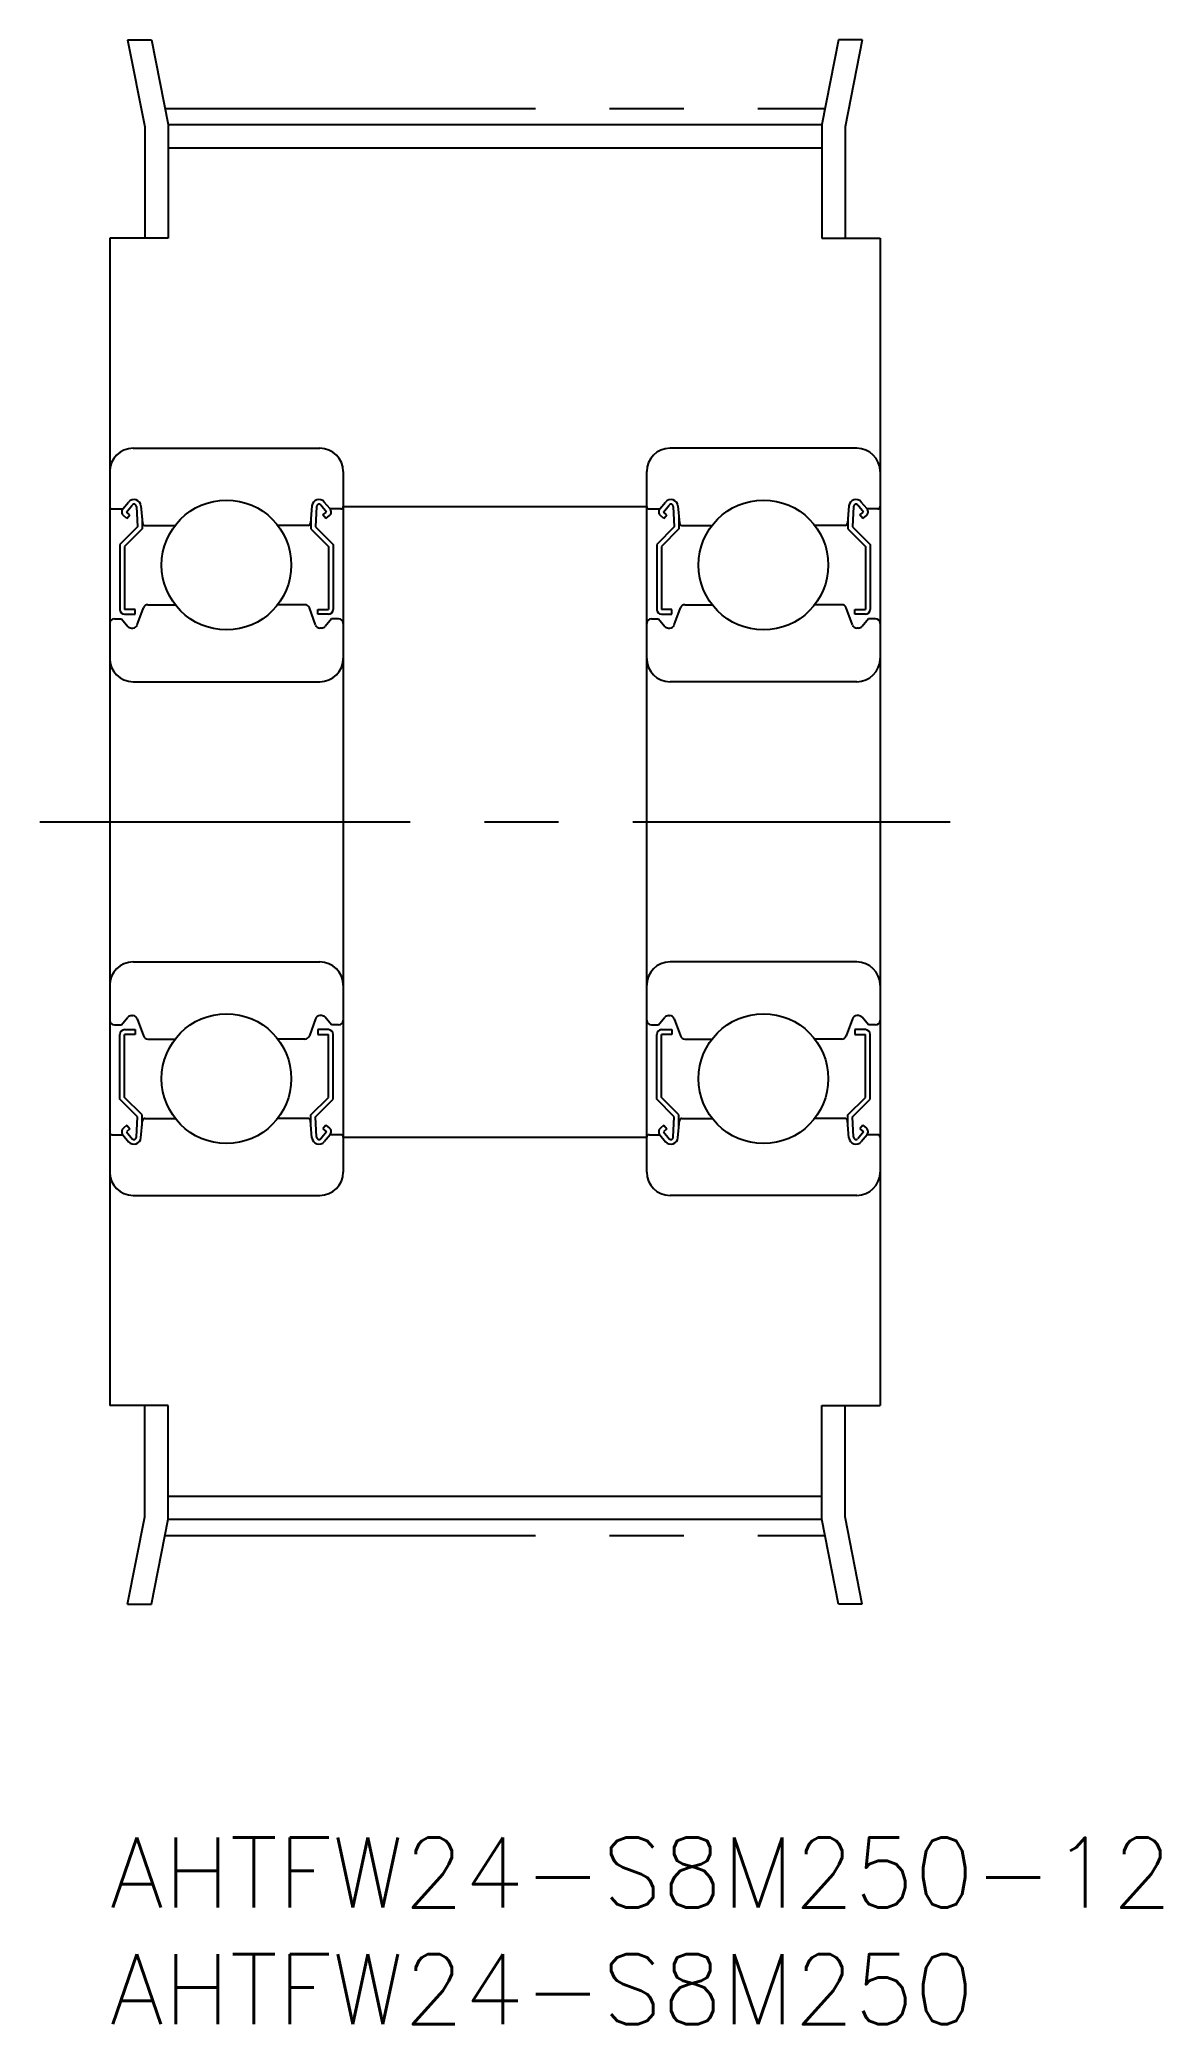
# Model space of a CAD drawing. Extents: x -3 to 45.1, y -8 to 77.
import ezdxf

# ---------------------------------------------------------------- set-up
doc = ezdxf.new("R2010")
doc.units = 0
doc.header["$LTSCALE"] = 0.5
doc.linetypes.add('CENTER', pattern=[50.8, 31.75, -6.35, 6.35, -6.35])
for name, color, linetype in [('MSM_CENTER', 1, 'CENTER'), ('MSM_CONTINUOUS', 7, 'CONTINUOUS'), ('MSM_PART_NUMBER', 7, 'CONTINUOUS')]:
    doc.layers.add(name, color=color, linetype=linetype)
doc.styles.get("Standard").update_dxf_attribs({"font": 'txt.shx', "height": 3, "bigfont": 'bigfont.shx'})

# ---------------------------------------------------------------- blocks, each defined once
blk = doc.blocks.new('*U2')
at = {"layer": 'MSM_PART_NUMBER'}
blk.add_text('AHTFW24-S8M250-12', height=3, dxfattribs=at).set_placement((0, -3))
blk = doc.blocks.new('*U3')
at = {"layer": 'MSM_PART_NUMBER'}
blk.add_text('AHTFW24-S8M250', height=3, dxfattribs=at).set_placement((0, -8))

msp = doc.modelspace()

# ---------------------------------------------------------------- linework, layer by layer
at = {"layer": 'MSM_CENTER'}
for p, q in [((2.364, 74.06), (30.636, 74.06)), ((-3, 43.5), (36, 43.5)), ((2.364, 12.94), (30.636, 12.94))]:
    msp.add_line(p, q, dxfattribs=at)
at = {"layer": 'MSM_CONTINUOUS'}
for p, q in [((0.764, 77), (1.5, 73.272)), ((0.764, 77), (1.784, 77)), ((1.784, 77), (2.5, 73.37)), ((31.216, 77), (30.5, 73.37)), ((32.236, 77), (31.216, 77)), ((32.236, 77), (31.5, 73.272)), ((1.5, 73.272), (1.5, 68.5)), ((2.5, 73.37), (30.5, 73.37)), ((2.5, 73.37), (2.5, 68.5)), ((30.5, 73.37), (30.5, 68.5)), ((31.5, 73.272), (31.5, 68.5)), ((2.5, 72.375), (30.5, 72.375)), ((2.5, 68.5), (0, 68.5)), ((0, 68.5), (0, 18.5)), ((30.5, 68.5), (33, 68.5)), ((33, 68.5), (33, 18.5)), ((1, 59.5), (9, 59.5)), ((32, 59.5), (24, 59.5)), ((10, 58.5), (10, 28.5)), ((23, 28.5), (23, 58.5)), ((0.56, 56.9), (0.81, 57.197)), ((0.713, 56.771), (0.963, 57.069)), ((1.14, 57.01), (1.183, 56.133)), ((1.338, 57.031), (1.403, 56.291)), ((8.662, 57.031), (8.597, 56.291)), ((8.86, 57.01), (8.817, 56.133)), ((9.287, 56.771), (9.037, 57.069)), ((9.44, 56.9), (9.19, 57.197)), ((10, 57), (23, 57)), ((23.56, 56.9), (23.81, 57.197)), ((23.713, 56.771), (23.963, 57.069)), ((24.14, 57.01), (24.183, 56.133)), ((24.338, 57.031), (24.403, 56.291)), ((31.662, 57.031), (31.597, 56.291)), ((31.86, 57.01), (31.817, 56.133)), ((32.287, 56.771), (32.037, 57.069)), ((32.44, 56.9), (32.19, 57.197)), ((0.1, 56.9), (0.56, 56.9)), ((1.183, 56.133), (0.433, 55.383)), ((0.738, 56.49), (0.585, 56.618)), ((0.866, 56.643), (0.713, 56.771)), ((0.738, 56.49), (0.866, 56.643)), ((1.383, 56.52), (1.383, 56.05)), ((1.503, 56.2), (2.803, 56.2)), ((8.497, 56.2), (7.197, 56.2)), ((8.617, 56.52), (8.617, 56.05)), ((8.817, 56.133), (9.567, 55.383)), ((9.134, 56.643), (9.287, 56.771)), ((9.262, 56.49), (9.134, 56.643)), ((9.262, 56.49), (9.415, 56.618)), ((9.9, 56.9), (9.44, 56.9)), ((23.1, 56.9), (23.56, 56.9)), ((24.183, 56.133), (23.433, 55.383)), ((23.738, 56.49), (23.585, 56.618)), ((23.866, 56.643), (23.713, 56.771)), ((23.738, 56.49), (23.866, 56.643)), ((24.383, 56.52), (24.383, 56.05)), ((24.503, 56.2), (25.803, 56.2)), ((31.497, 56.2), (30.197, 56.2)), ((31.617, 56.52), (31.617, 56.05)), ((31.817, 56.133), (32.567, 55.383)), ((32.134, 56.643), (32.287, 56.771)), ((32.262, 56.49), (32.134, 56.643)), ((32.262, 56.49), (32.415, 56.618)), ((32.9, 56.9), (32.44, 56.9)), ((0.433, 55.383), (0.433, 52.6)), ((1.383, 56.05), (0.633, 55.3)), ((0.633, 55.3), (0.633, 52.6)), ((8.617, 56.05), (9.367, 55.3)), ((9.367, 55.3), (9.367, 52.6)), ((9.567, 55.383), (9.567, 52.6)), ((23.433, 55.383), (23.433, 52.6)), ((24.383, 56.05), (23.633, 55.3)), ((23.633, 55.3), (23.633, 52.6)), ((31.617, 56.05), (32.367, 55.3)), ((32.367, 55.3), (32.367, 52.6)), ((32.567, 55.383), (32.567, 52.6)), ((1.638, 52.8), (2.803, 52.8)), ((8.362, 52.8), (7.197, 52.8)), ((24.638, 52.8), (25.803, 52.8)), ((31.362, 52.8), (30.197, 52.8)), ((0.2, 52.2), (0.5, 52.2)), ((0.5, 52.2), (0.776, 51.871)), ((1.083, 52.6), (0.633, 52.6)), ((0.633, 52.4), (1.083, 52.4)), ((1.083, 52.4), (1.083, 52.6)), ((1.182, 51.932), (1.45, 52.668)), ((8.818, 51.932), (8.55, 52.668)), ((8.917, 52.4), (8.917, 52.6)), ((8.917, 52.6), (9.367, 52.6)), ((9.367, 52.4), (8.917, 52.4)), ((9.5, 52.2), (9.224, 51.871)), ((9.8, 52.2), (9.5, 52.2)), ((23.2, 52.2), (23.5, 52.2)), ((23.5, 52.2), (23.776, 51.871)), ((24.083, 52.6), (23.633, 52.6)), ((23.633, 52.4), (24.083, 52.4)), ((24.083, 52.4), (24.083, 52.6)), ((24.182, 51.932), (24.45, 52.668)), ((31.818, 51.932), (31.55, 52.668)), ((31.917, 52.6), (32.367, 52.6)), ((31.917, 52.4), (31.917, 52.6)), ((32.367, 52.4), (31.917, 52.4)), ((32.5, 52.2), (32.224, 51.871)), ((32.8, 52.2), (32.5, 52.2)), ((0.929, 51.8), (0.994, 51.8)), ((9.071, 51.8), (9.006, 51.8)), ((23.929, 51.8), (23.994, 51.8)), ((32.071, 51.8), (32.006, 51.8)), ((1, 49.5), (9, 49.5)), ((32, 49.5), (24, 49.5)), ((1, 37.5), (9, 37.5)), ((32, 37.5), (24, 37.5)), ((0.5, 34.8), (0.776, 35.129)), ((0.929, 35.2), (0.994, 35.2)), ((1.182, 35.068), (1.45, 34.332)), ((8.818, 35.068), (8.55, 34.332)), ((9.071, 35.2), (9.006, 35.2)), ((9.5, 34.8), (9.224, 35.129)), ((23.5, 34.8), (23.776, 35.129)), ((23.929, 35.2), (23.994, 35.2)), ((24.182, 35.068), (24.45, 34.332)), ((31.818, 35.068), (31.55, 34.332)), ((31.818, 35.068), (31.55, 34.332)), ((32.071, 35.2), (32.006, 35.2)), ((32.071, 35.2), (32.006, 35.2)), ((32.5, 34.8), (32.224, 35.129)), ((32.5, 34.8), (32.224, 35.129)), ((0.2, 34.8), (0.5, 34.8)), ((0.433, 31.617), (0.433, 34.4)), ((0.633, 34.6), (1.083, 34.6)), ((1.083, 34.4), (0.633, 34.4)), ((0.633, 31.7), (0.633, 34.4)), ((1.083, 34.6), (1.083, 34.4)), ((1.638, 34.2), (2.803, 34.2)), ((8.362, 34.2), (7.197, 34.2)), ((8.917, 34.6), (8.917, 34.4)), ((9.367, 34.6), (8.917, 34.6)), ((8.917, 34.4), (9.367, 34.4)), ((9.367, 31.7), (9.367, 34.4)), ((9.8, 34.8), (9.5, 34.8)), ((9.567, 31.617), (9.567, 34.4)), ((23.2, 34.8), (23.5, 34.8)), ((23.433, 31.617), (23.433, 34.4)), ((23.633, 34.6), (24.083, 34.6)), ((24.083, 34.4), (23.633, 34.4)), ((23.633, 31.7), (23.633, 34.4)), ((24.083, 34.6), (24.083, 34.4)), ((24.638, 34.2), (25.803, 34.2)), ((31.362, 34.2), (30.197, 34.2)), ((31.362, 34.2), (30.197, 34.2)), ((31.917, 34.6), (31.917, 34.4)), ((31.917, 34.6), (31.917, 34.4)), ((32.367, 34.6), (31.917, 34.6)), ((32.367, 34.6), (31.917, 34.6)), ((31.917, 34.4), (32.367, 34.4)), ((31.917, 34.4), (32.367, 34.4)), ((32.367, 31.7), (32.367, 34.4)), ((32.367, 31.7), (32.367, 34.4)), ((32.8, 34.8), (32.5, 34.8)), ((32.8, 34.8), (32.5, 34.8)), ((32.567, 31.617), (32.567, 34.4)), ((32.567, 31.617), (32.567, 34.4)), ((1.183, 30.867), (0.433, 31.617)), ((1.383, 30.95), (0.633, 31.7)), ((8.617, 30.95), (9.367, 31.7)), ((8.817, 30.867), (9.567, 31.617)), ((24.183, 30.867), (23.433, 31.617)), ((24.383, 30.95), (23.633, 31.7)), ((31.617, 30.95), (32.367, 31.7)), ((31.617, 30.95), (32.367, 31.7)), ((31.817, 30.867), (32.567, 31.617)), ((31.817, 30.867), (32.567, 31.617)), ((1.14, 29.99), (1.183, 30.867)), ((1.338, 29.969), (1.403, 30.709)), ((1.383, 30.48), (1.383, 30.95)), ((1.503, 30.8), (2.803, 30.8)), ((8.497, 30.8), (7.197, 30.8)), ((8.662, 29.969), (8.597, 30.709)), ((8.617, 30.48), (8.617, 30.95)), ((8.86, 29.99), (8.817, 30.867)), ((24.14, 29.99), (24.183, 30.867)), ((24.338, 29.969), (24.403, 30.709)), ((24.383, 30.48), (24.383, 30.95)), ((24.503, 30.8), (25.803, 30.8)), ((31.497, 30.8), (30.197, 30.8)), ((31.497, 30.8), (30.197, 30.8)), ((31.662, 29.969), (31.597, 30.709)), ((31.662, 29.969), (31.597, 30.709)), ((31.617, 30.48), (31.617, 30.95)), ((31.617, 30.48), (31.617, 30.95)), ((31.86, 29.99), (31.817, 30.867)), ((31.86, 29.99), (31.817, 30.867)), ((0.1, 30.1), (0.56, 30.1)), ((0.56, 30.1), (0.81, 29.803)), ((0.738, 30.51), (0.585, 30.382)), ((0.866, 30.357), (0.713, 30.229)), ((0.713, 30.229), (0.963, 29.931)), ((0.738, 30.51), (0.866, 30.357)), ((9.287, 30.229), (9.037, 29.931)), ((9.262, 30.51), (9.134, 30.357)), ((9.134, 30.357), (9.287, 30.229)), ((9.44, 30.1), (9.19, 29.803)), ((9.262, 30.51), (9.415, 30.382)), ((9.9, 30.1), (9.44, 30.1)), ((10, 30), (23, 30)), ((23.1, 30.1), (23.56, 30.1)), ((23.56, 30.1), (23.81, 29.803)), ((23.738, 30.51), (23.585, 30.382)), ((23.866, 30.357), (23.713, 30.229)), ((23.713, 30.229), (23.963, 29.931)), ((23.738, 30.51), (23.866, 30.357)), ((32.287, 30.229), (32.037, 29.931)), ((32.287, 30.229), (32.037, 29.931)), ((32.262, 30.51), (32.134, 30.357)), ((32.262, 30.51), (32.134, 30.357)), ((32.134, 30.357), (32.287, 30.229)), ((32.134, 30.357), (32.287, 30.229)), ((32.44, 30.1), (32.19, 29.803)), ((32.44, 30.1), (32.19, 29.803)), ((32.262, 30.51), (32.415, 30.382)), ((32.262, 30.51), (32.415, 30.382)), ((32.9, 30.1), (32.44, 30.1)), ((32.9, 30.1), (32.44, 30.1)), ((1, 27.5), (9, 27.5)), ((32, 27.5), (24, 27.5)), ((2.5, 18.5), (0, 18.5)), ((1.5, 13.728), (1.5, 18.5)), ((2.5, 13.63), (2.5, 18.5)), ((30.5, 18.5), (33, 18.5)), ((30.5, 13.63), (30.5, 18.5)), ((31.5, 13.728), (31.5, 18.5)), ((2.5, 14.625), (30.5, 14.625)), ((0.764, 10), (1.5, 13.728)), ((1.784, 10), (2.5, 13.63)), ((2.5, 13.63), (30.5, 13.63)), ((31.216, 10), (30.5, 13.63)), ((32.236, 10), (31.5, 13.728)), ((0.764, 10), (1.784, 10)), ((32.236, 10), (31.216, 10))]:
    msp.add_line(p, q, dxfattribs=at)
for centre in [(5, 54.5), (28, 54.5), (5, 32.5), (28, 32.5)]:
    msp.add_circle(centre, 2.778, dxfattribs=at)
for centre, radius, start, end in [((1, 58.5), 1, 90, 180), ((9, 58.5), 1, 0, 90), ((24, 58.5), 1, 90, 180), ((32, 58.5), 1, 0, 90), ((0.1, 57), 0.1, 180, 270), ((1.039, 57.005), 0.3, 4.99683, 140.00119), ((1.04, 57.005), 0.1, 2.81979, 140.00022), ((8.961, 57.005), 0.3, 39.99881, 175.00317), ((8.96, 57.005), 0.1, 39.99978, 177.18021), ((9.9, 57), 0.1, 270, 0), ((23.1, 57), 0.1, 180, 270), ((24.039, 57.005), 0.3, 4.99683, 140.00119), ((24.04, 57.005), 0.1, 2.81979, 140.00022), ((31.961, 57.005), 0.3, 39.99881, 175.00317), ((31.96, 57.005), 0.1, 39.99978, 177.18021), ((32.9, 57), 0.1, 270, 0), ((0.713, 56.771), 0.2, 140.00119, 230.08703), ((1.503, 56.3), 0.1, 184.99683, 270), ((8.497, 56.3), 0.1, 270, 355.00317), ((9.287, 56.771), 0.2, 309.91297, 39.99881), ((23.713, 56.771), 0.2, 140.00119, 230.08703), ((24.503, 56.3), 0.1, 184.99683, 270), ((31.497, 56.3), 0.1, 270, 355.00317), ((32.287, 56.771), 0.2, 309.91297, 39.99881), ((1.638, 52.6), 0.2, 90, 159.99165), ((8.362, 52.6), 0.2, 20.00835, 90), ((24.638, 52.6), 0.2, 90, 159.99165), ((31.362, 52.6), 0.2, 20.00835, 90), ((0.2, 52), 0.2, 90, 180), ((0.633, 52.6), 0.2, 180, 270), ((0.929, 52), 0.2, 219.9952, 270), ((0.994, 52), 0.2, 270, 339.99165), ((9.006, 52), 0.2, 200.00835, 270), ((9.071, 52), 0.2, 270, 320.0048), ((9.367, 52.6), 0.2, 270, 0), ((9.8, 52), 0.2, 0, 90), ((23.2, 52), 0.2, 90, 180), ((23.633, 52.6), 0.2, 180, 270), ((23.929, 52), 0.2, 219.9952, 270), ((23.994, 52), 0.2, 270, 339.99165), ((32.006, 52), 0.2, 200.00835, 270), ((32.071, 52), 0.2, 270, 320.0048), ((32.367, 52.6), 0.2, 270, 0), ((32.8, 52), 0.2, 0, 90), ((1, 50.5), 1, 180, 270), ((9, 50.5), 1, 270, 0), ((24, 50.5), 1, 180, 270), ((32, 50.5), 1, 270, 0), ((1, 36.5), 1, 90, 180), ((9, 36.5), 1, 0, 90), ((24, 36.5), 1, 90, 180), ((32, 36.5), 1, 0, 90), ((0.2, 35), 0.2, 180, 270), ((0.929, 35), 0.2, 90, 140.0048), ((0.994, 35), 0.2, 20.00835, 90), ((9.006, 35), 0.2, 90, 159.99165), ((9.071, 35), 0.2, 39.9952, 90), ((9.8, 35), 0.2, 270, 0), ((23.2, 35), 0.2, 180, 270), ((23.929, 35), 0.2, 90, 140.0048), ((23.994, 35), 0.2, 20.00835, 90), ((32.006, 35), 0.2, 90, 159.99165), ((32.006, 35), 0.2, 90, 159.99165), ((32.071, 35), 0.2, 39.9952, 90), ((32.071, 35), 0.2, 39.9952, 90), ((32.8, 35), 0.2, 270, 0), ((32.8, 35), 0.2, 270, 0), ((0.633, 34.4), 0.2, 90, 180), ((1.638, 34.4), 0.2, 200.00835, 270), ((8.362, 34.4), 0.2, 270, 339.99165), ((9.367, 34.4), 0.2, 0, 90), ((23.633, 34.4), 0.2, 90, 180), ((24.638, 34.4), 0.2, 200.00835, 270), ((31.362, 34.4), 0.2, 270, 339.99165), ((31.362, 34.4), 0.2, 270, 339.99165), ((32.367, 34.4), 0.2, 0, 90), ((32.367, 34.4), 0.2, 0, 90), ((1.503, 30.7), 0.1, 90, 175.00317), ((8.497, 30.7), 0.1, 4.99683, 90), ((24.503, 30.7), 0.1, 90, 175.00317), ((31.497, 30.7), 0.1, 4.99683, 90), ((31.497, 30.7), 0.1, 4.99683, 90), ((0.1, 30), 0.1, 90, 180), ((0.713, 30.229), 0.2, 129.91297, 219.99881), ((1.039, 29.995), 0.3, 219.99881, 355.00317), ((1.04, 29.995), 0.1, 219.99978, 357.18021), ((8.961, 29.995), 0.3, 184.99683, 320.00119), ((8.96, 29.995), 0.1, 182.81979, 320.00022), ((9.287, 30.229), 0.2, 320.00119, 50.08703), ((9.9, 30), 0.1, 0, 90), ((23.1, 30), 0.1, 90, 180), ((23.713, 30.229), 0.2, 129.91297, 219.99881), ((24.039, 29.995), 0.3, 219.99881, 355.00317), ((24.04, 29.995), 0.1, 219.99978, 357.18021), ((31.961, 29.995), 0.3, 184.99683, 320.00119), ((31.961, 29.995), 0.3, 184.99683, 320.00119), ((31.96, 29.995), 0.1, 182.81979, 320.00022), ((31.96, 29.995), 0.1, 182.81979, 320.00022), ((32.287, 30.229), 0.2, 320.00119, 50.08703), ((32.287, 30.229), 0.2, 320.00119, 50.08703), ((32.9, 30), 0.1, 0, 90), ((32.9, 30), 0.1, 0, 90), ((1, 28.5), 1, 180, 270), ((9, 28.5), 1, 270, 0), ((24, 28.5), 1, 180, 270), ((32, 28.5), 1, 270, 0)]:
    msp.add_arc(centre, radius, start, end, dxfattribs=at)

# ---------------------------------------------------------------- block references
for name in ['*U2', '*U3']:
    msp.add_blockref(name, (0, 0), dxfattribs=at)

doc.saveas('drawing.dxf')
